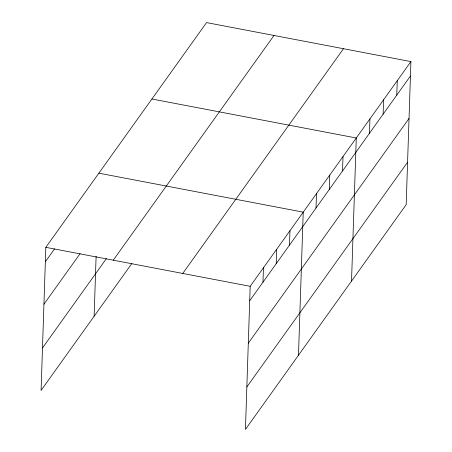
<?xml version="1.0" encoding="UTF-8"?>
<svg xmlns="http://www.w3.org/2000/svg" width="452" height="452" viewBox="0 0 452 452"><rect width="100%" height="100%" fill="white"/><g stroke="black" fill="none" stroke-linecap="round" stroke-linejoin="round"><path stroke-width="0.68" d="M410.919 61.585L250.188 286.314L245.442 429.4L406.173 204.666L410.919 61.585L206.558 22.6L45.827 247.334L41.081 390.415L131.894 263.443M94.123 316.253L96.118 256.16M262.974 282.201L263.448 267.776M276.228 263.657L276.709 249.233M289.489 245.12L289.969 230.695M298.484 355.238L303.23 212.152L98.869 173.172M316.01 208.039L316.49 193.614M329.271 189.495L329.751 175.071M342.531 170.958L343.011 156.533M351.526 281.076L356.272 137.99L151.912 99.011M369.453 133.317L369.934 118.887M383.115 114.215L383.595 99.785M396.777 95.112L397.257 80.682M45.353 261.759L54.59 248.837M43.94 304.213L80.106 253.651M42.488 347.961L106.378 258.629M113.266 260.194L273.997 35.465M182.749 273.449L343.48 48.72M249.713 300.738L410.439 76.009M248.301 343.198L409.032 118.464M246.854 386.94L407.58 162.212M45.827 247.334L250.188 286.314"/></g></svg>
